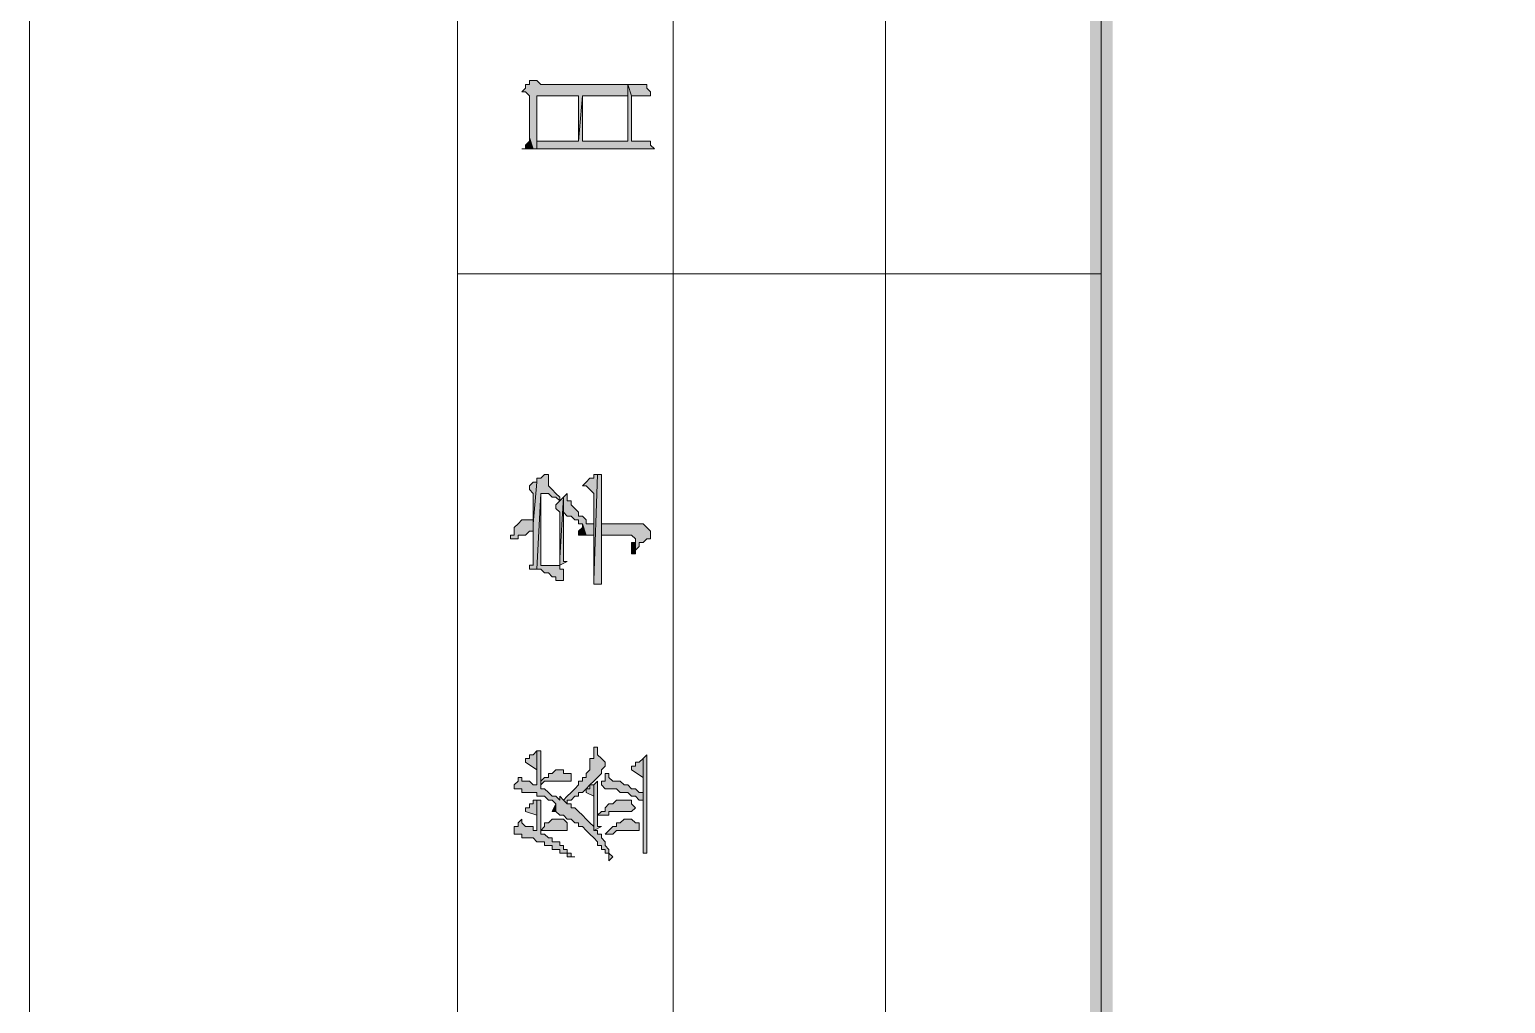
# Model space of a CAD drawing. Header units: millimetres. Extents: x 6 to 291, y 4 to 206.
# Drawn here: x 5.8 to 22.3, y 35.06 to 45.95 of the extents above; entities that cross this region are included whole.
import ezdxf

# ---------------------------------------------------------------- set-up
doc = ezdxf.new("R2010")
doc.units = ezdxf.units.MM
doc.layers.add('C00-00-00', color=7, linetype='Continuous')

msp = doc.modelspace()

# ---------------------------------------------------------------- hatches: boundary and pattern name
at = {"layer": 'C00-00-00'}
h = msp.add_hatch(color=256, dxfattribs=at)
h.dxf.hatch_style = 2
h.paths.add_polyline_path([(17.653, 8.636004), (17.907, 8.89001), (17.653, 201.083336)])
h = msp.add_hatch(color=256, dxfattribs=at)
h.dxf.hatch_style = 2
h.paths.add_polyline_path([(17.907, 8.89001), (17.653, 201.083336), (17.907, 200.787002)])
h = msp.add_hatch(color=256, dxfattribs=at)
h.dxf.hatch_style = 2
h.paths.add_polyline_path([(11.303, 45.254343), (11.345334, 45.254343), (11.387667, 45.21201), (11.387667, 44.746343), (11.43, 44.619343), (11.472334, 44.619343), (11.472334, 45.21201), (11.938, 45.21201), (11.938, 44.70401), (11.980334, 45.21201), (12.488334, 45.21201), (12.488334, 44.70401), (12.488334, 45.33901), (11.514667, 45.33901), (11.472334, 45.381343), (11.43, 45.381343), (11.387667, 45.381343), (11.387667, 45.33901), (11.345334, 45.33901), (11.345334, 45.296677)])
h = msp.add_hatch(color=256, dxfattribs=at)
h.dxf.hatch_style = 2
h.paths.add_polyline_path([(11.472334, 44.619337), (12.784667, 44.619337), (12.742334, 44.66167), (12.742334, 44.704004), (12.7, 44.704004), (12.530667, 44.704004), (12.530667, 45.212004), (12.488334, 45.339004), (12.488334, 44.704004), (11.980334, 44.704004), (11.980334, 45.212004), (11.938, 44.704004), (11.472334, 44.704004), (11.472334, 45.212004)])
h = msp.add_hatch(color=256, dxfattribs=at)
h.dxf.hatch_style = 2
h.paths.add_polyline_path([(12.488334, 45.338996), (12.530667, 45.211996), (12.742334, 45.211996), (12.742334, 45.254329), (12.7, 45.296663), (12.7, 45.338996), (12.657667, 45.338996)])
h = msp.add_hatch(color=256, dxfattribs=at)
h.dxf.hatch_style = 2
h.paths.add_polyline_path([(11.303, 44.619337), (11.43, 44.619337), (11.387667, 44.746337), (11.387667, 44.704004), (11.345334, 44.66167), (11.345334, 44.619337)])
h = msp.add_hatch(color=256, dxfattribs=at)
h.dxf.hatch_style = 2
h.paths.add_polyline_path([(11.387667, 39.962677), (11.387667, 39.920343), (11.472334, 39.920343), (11.514667, 40.76701), (11.557, 40.76701), (11.599334, 40.76701), (11.641667, 40.724677), (11.684, 40.724677), (11.726334, 40.682343), (11.726334, 40.724677), (11.684, 40.76701), (11.641667, 40.809343), (11.599334, 40.851677), (11.599334, 40.89401), (11.599334, 40.936343), (11.599334, 40.978677), (11.557, 40.978677), (11.514667, 40.936343), (11.472334, 40.936343), (11.472334, 40.89401), (11.43, 40.428343), (11.43, 39.962677)])
h = msp.add_hatch(color=256, dxfattribs=at)
h.dxf.hatch_style = 2
h.paths.add_polyline_path([(11.980333, 40.851673), (12.022666, 40.851673), (12.107333, 40.767006), (12.107333, 39.79334), (12.149666, 40.978673), (12.107333, 40.978673), (12.107333, 40.93634), (12.065, 40.93634), (12.022666, 40.894006)])
h = msp.add_hatch(color=256, dxfattribs=at)
h.dxf.hatch_style = 2
h.paths.add_polyline_path([(12.107333, 39.750997), (12.191999, 39.750997), (12.191999, 40.978664), (12.149666, 40.978664), (12.107333, 39.793331)])
h = msp.add_hatch(color=256, dxfattribs=at)
h.dxf.hatch_style = 2
h.paths.add_polyline_path([(11.387667, 40.851673), (11.387667, 40.80934), (11.43, 40.767006), (11.43, 40.42834), (11.472334, 40.894006), (11.43, 40.894006)])
h = msp.add_hatch(color=256, dxfattribs=at)
h.dxf.hatch_style = 2
h.paths.add_polyline_path([(11.472334, 39.920334), (11.514667, 39.920334), (11.557, 39.878001), (11.599334, 39.878001), (11.641667, 39.835668), (11.684, 39.835668), (11.684, 39.793334), (11.726334, 39.793334), (11.768667, 39.793334), (11.768667, 39.835668), (11.768667, 39.878001), (11.768667, 39.920334), (11.726334, 39.920334), (11.726334, 39.962668), (11.684, 39.962668), (11.641667, 39.962668), (11.557, 39.962668), (11.514667, 39.962668), (11.514667, 40.767001)])
h = msp.add_hatch(color=256, dxfattribs=at)
h.dxf.hatch_style = 2
h.paths.add_polyline_path([(11.768667, 40.724662), (11.768667, 40.555329), (11.811, 40.512995), (11.853333, 40.512995), (11.895667, 40.470662), (11.938, 40.470662), (11.938, 40.428329), (11.980333, 40.428329), (12.022667, 40.301329), (12.107333, 40.301329), (12.107333, 40.428329), (12.022667, 40.428329), (12.022667, 40.470662), (11.980333, 40.512995), (11.938, 40.512995), (11.938, 40.555329), (11.895667, 40.597662), (11.853333, 40.639995), (11.853333, 40.682329), (11.811, 40.682329), (11.811, 40.766995)])
h = msp.add_hatch(color=256, dxfattribs=at)
h.dxf.hatch_style = 2
h.paths.add_polyline_path([(11.684, 40.64001), (11.684, 40.597676), (11.726333, 40.555343), (11.726333, 40.047343), (11.768667, 40.724676), (11.726333, 40.682343)])
h = msp.add_hatch(color=256, dxfattribs=at)
h.dxf.hatch_style = 2
h.paths.add_polyline_path([(11.726333, 39.962677), (11.811, 40.00501), (11.768667, 40.00501), (11.768667, 40.555343), (11.768667, 40.724677), (11.726333, 40.047343), (11.726333, 40.00501)])
h = msp.add_hatch(color=256, dxfattribs=at)
h.dxf.hatch_style = 2
h.paths.add_polyline_path([(11.176001, 40.259009), (11.218334, 40.259009), (11.260667, 40.259009), (11.260667, 40.301342), (11.303001, 40.301342), (11.345334, 40.301342), (11.387667, 40.343675), (11.430001, 40.343675), (11.430001, 39.962675), (11.430001, 40.428342), (11.430001, 40.470675), (11.387667, 40.470675), (11.345334, 40.470675), (11.303001, 40.470675), (11.260667, 40.428342), (11.218334, 40.386009), (11.218334, 40.343675), (11.218334, 40.301342), (11.176001, 40.301342)])
h = msp.add_hatch(color=256, dxfattribs=at)
h.dxf.hatch_style = 2
h.paths.add_polyline_path([(11.938, 40.301335), (12.022666, 40.301335), (11.980333, 40.428335), (11.980333, 40.386002), (11.938, 40.343669)])
h = msp.add_hatch(color=256, dxfattribs=at)
h.dxf.hatch_style = 2
h.paths.add_polyline_path([(12.192001, 40.42833), (12.192001, 40.30133), (12.446001, 40.30133), (12.530667, 40.30133), (12.573001, 40.258997), (12.573001, 40.089663), (12.573001, 40.131997), (12.615334, 40.17433), (12.615334, 40.216663), (12.657667, 40.216663), (12.700001, 40.258997), (12.742334, 40.258997), (12.742334, 40.30133), (12.742334, 40.343663), (12.700001, 40.385997), (12.657667, 40.42833), (12.615334, 40.42833)])
h = msp.add_hatch(color=256, dxfattribs=at)
h.dxf.hatch_style = 2
h.paths.add_polyline_path([(12.530667, 40.089672), (12.573, 40.089672), (12.573, 40.259005), (12.573, 40.216672), (12.530667, 40.216672)])
h = msp.add_hatch(color=256, dxfattribs=at)
h.dxf.hatch_style = 2
h.paths.add_polyline_path([(11.218334, 37.46501), (11.260667, 37.46501), (11.303001, 37.46501), (11.303001, 37.422676), (11.387667, 37.422676), (11.430001, 37.422676), (11.472334, 37.422676), (11.472334, 37.380343), (11.514667, 37.380343), (11.557001, 37.380343), (11.599334, 37.33801), (11.641667, 37.33801), (11.684001, 37.295676), (11.684001, 37.21101), (11.726334, 37.168676), (11.768667, 37.168676), (11.811001, 37.126343), (11.853334, 37.126343), (11.895667, 37.08401), (11.938001, 37.08401), (11.938001, 37.041676), (11.980334, 37.041676), (12.022667, 36.999343), (12.065001, 36.95701), (12.107334, 36.914676), (12.149667, 36.872343), (12.149667, 36.83001), (12.192001, 36.83001), (12.192001, 36.787676), (12.234334, 36.787676), (12.234334, 36.745343), (12.276667, 36.745343), (12.276667, 36.70301), (12.276667, 36.660676), (12.319001, 36.70301), (12.276667, 36.745343), (12.276667, 36.787676), (12.234334, 36.83001), (12.234334, 36.872343), (12.192001, 36.914676), (12.192001, 36.95701), (12.149667, 36.95701), (12.149667, 36.999343), (12.107334, 36.999343), (12.107334, 37.507343), (12.107334, 37.08401), (12.107334, 37.041676), (12.065001, 37.08401), (12.022667, 37.126343), (11.980334, 37.168676), (11.938001, 37.21101), (11.895667, 37.253343), (11.853334, 37.253343), (11.853334, 37.295676), (11.811001, 37.295676), (11.768667, 37.33801), (11.726334, 37.380343), (11.726334, 37.33801), (11.684001, 37.380343), (11.641667, 37.380343), (11.599334, 37.422676), (11.557001, 37.46501), (11.514667, 37.46501), (11.514667, 37.888343), (11.472334, 37.888343), (11.472334, 37.507343), (11.430001, 37.507343), (11.387667, 37.549676), (11.345334, 37.549676), (11.303001, 37.549676), (11.303001, 37.59201), (11.260667, 37.59201), (11.260667, 37.549676), (11.218334, 37.507343)])
h = msp.add_hatch(color=256, dxfattribs=at)
h.dxf.hatch_style = 2
h.paths.add_polyline_path([(11.345334, 37.761342), (11.472334, 37.676675), (11.472334, 37.507342), (11.472334, 37.888342), (11.43, 37.846008), (11.387667, 37.846008), (11.387667, 37.803675), (11.345334, 37.803675)])
h = msp.add_hatch(color=256, dxfattribs=at)
h.dxf.hatch_style = 2
h.paths.add_polyline_path([(11.768667, 37.337999), (11.811, 37.295665), (11.811, 37.337999), (11.853333, 37.337999), (11.895667, 37.380332), (11.938, 37.380332), (11.938, 37.422665), (11.980333, 37.422665), (12.022667, 37.464999), (12.065, 37.507332), (12.107333, 37.549665), (12.149667, 37.591999), (12.192, 37.634332), (12.192, 37.676665), (12.234333, 37.718999), (12.234333, 37.761332), (12.192, 37.803665), (12.149667, 37.845999), (12.149667, 37.888332), (12.149667, 37.930665), (12.107333, 37.930665), (12.107333, 37.888332), (12.107333, 37.803665), (12.065, 37.803665), (12.065, 37.718999), (12.065, 37.676665), (12.022667, 37.634332), (12.022667, 37.591999), (11.980333, 37.591999), (11.980333, 37.549665), (11.938, 37.549665), (11.938, 37.507332), (11.895667, 37.464999), (11.853333, 37.422665), (11.811, 37.380332)])
h = msp.add_hatch(color=256, dxfattribs=at)
h.dxf.hatch_style = 2
h.paths.add_polyline_path([(12.530667, 37.676673), (12.657667, 37.592006), (12.657667, 37.422673), (12.657667, 37.803673), (12.615334, 37.76134), (12.573, 37.76134), (12.573, 37.719006), (12.530667, 37.719006)])
h = msp.add_hatch(color=256, dxfattribs=at)
h.dxf.hatch_style = 2
h.paths.add_polyline_path([(12.657667, 36.745334), (12.7, 36.745334), (12.7, 37.803668), (12.7, 37.846001), (12.657667, 37.803668), (12.657667, 36.787668)])
h = msp.add_hatch(color=256, dxfattribs=at)
h.dxf.hatch_style = 2
h.paths.add_polyline_path([(11.514667, 37.549662), (11.514667, 37.507329), (11.557, 37.549662), (11.599333, 37.549662), (11.641667, 37.549662), (11.684, 37.549662), (11.726333, 37.549662), (11.853333, 37.549662), (11.853333, 37.591995), (11.853333, 37.634329), (11.811, 37.634329), (11.768667, 37.634329), (11.768667, 37.676662), (11.684, 37.676662), (11.641667, 37.634329), (11.599333, 37.634329), (11.599333, 37.591995), (11.557, 37.591995)])
h = msp.add_hatch(color=256, dxfattribs=at)
h.dxf.hatch_style = 2
h.paths.add_polyline_path([(12.192001, 37.507336), (12.234334, 37.465002), (12.276667, 37.465002), (12.319001, 37.465002), (12.361334, 37.465002), (12.403667, 37.422669), (12.446001, 37.422669), (12.488334, 37.422669), (12.530667, 37.380336), (12.573001, 37.380336), (12.615334, 37.338002), (12.657667, 37.338002), (12.657667, 36.787669), (12.657667, 37.422669), (12.615334, 37.422669), (12.573001, 37.465002), (12.530667, 37.465002), (12.488334, 37.507336), (12.446001, 37.507336), (12.403667, 37.549669), (12.361334, 37.549669), (12.319001, 37.549669), (12.276667, 37.592002), (12.276667, 37.634336), (12.234334, 37.634336), (12.234334, 37.592002), (12.234334, 37.549669), (12.192001, 37.549669)])
h = msp.add_hatch(color=256, dxfattribs=at)
h.dxf.hatch_style = 2
h.paths.add_polyline_path([(12.022666, 37.46501), (12.022666, 37.422676), (12.107333, 37.380343), (12.107333, 37.08401), (12.107333, 37.507343), (12.065, 37.507343), (12.065, 37.46501)])
h = msp.add_hatch(color=256, dxfattribs=at)
h.dxf.hatch_style = 2
h.paths.add_polyline_path([(12.107333, 37.507336), (12.107333, 36.999336), (12.191999, 37.041669), (12.149666, 37.041669), (12.149666, 37.549669)])
h = msp.add_hatch(color=256, dxfattribs=at)
h.dxf.hatch_style = 2
h.paths.add_polyline_path([(11.218334, 36.956998), (11.260667, 36.956998), (11.303001, 36.956998), (11.303001, 36.914665), (11.345334, 36.914665), (11.387667, 36.914665), (11.430001, 36.914665), (11.472334, 36.872331), (11.514667, 36.872331), (11.557001, 36.872331), (11.557001, 36.829998), (11.599334, 36.829998), (11.641667, 36.829998), (11.641667, 36.787665), (11.684001, 36.787665), (11.726334, 36.787665), (11.726334, 36.745331), (11.768667, 36.745331), (11.811001, 36.745331), (11.811001, 36.702998), (11.853334, 36.702998), (11.895667, 36.702998), (11.853334, 36.702998), (11.853334, 36.745331), (11.811001, 36.745331), (11.811001, 36.787665), (11.768667, 36.787665), (11.768667, 36.829998), (11.726334, 36.829998), (11.726334, 36.872331), (11.684001, 36.872331), (11.641667, 36.872331), (11.641667, 36.914665), (11.599334, 36.914665), (11.557001, 36.956998), (11.514667, 36.956998), (11.514667, 37.337998), (11.472334, 37.337998), (11.472334, 36.999331), (11.430001, 36.999331), (11.430001, 37.041665), (11.387667, 37.041665), (11.345334, 37.041665), (11.303001, 37.083998), (11.303001, 37.126331), (11.260667, 37.083998), (11.260667, 37.041665), (11.218334, 37.041665), (11.218334, 36.999331)])
h = msp.add_hatch(color=256, dxfattribs=at)
h.dxf.hatch_style = 2
h.paths.add_polyline_path([(11.345334, 37.211004), (11.472334, 37.16867), (11.472334, 36.999337), (11.472334, 37.338004), (11.43, 37.338004), (11.43, 37.29567), (11.387667, 37.29567), (11.387667, 37.253337), (11.345334, 37.253337)])
h = msp.add_hatch(color=256, dxfattribs=at)
h.dxf.hatch_style = 2
h.paths.add_polyline_path([(11.641667, 37.211004), (11.684, 37.211004), (11.684, 37.295672)])
h = msp.add_hatch(color=256, dxfattribs=at)
h.dxf.hatch_style = 2
h.paths.add_polyline_path([(12.149666, 37.168661), (12.191999, 37.168661), (12.234333, 37.168661), (12.276666, 37.168661), (12.276666, 37.210995), (12.361333, 37.210995), (12.530666, 37.210995), (12.572999, 37.253328), (12.530666, 37.295661), (12.530666, 37.337995), (12.488333, 37.337995), (12.445999, 37.337995), (12.403666, 37.337995), (12.361333, 37.337995), (12.318999, 37.295661), (12.276666, 37.295661), (12.234333, 37.253328), (12.234333, 37.210995), (12.191999, 37.210995)])
h = msp.add_hatch(color=256, dxfattribs=at)
h.dxf.hatch_style = 2
h.paths.add_polyline_path([(11.514667, 36.99934), (11.557, 36.99934), (11.811, 36.99934), (11.811, 37.041674), (11.811, 37.084007), (11.768667, 37.12634), (11.726333, 37.12634), (11.641667, 37.12634), (11.599333, 37.084007), (11.557, 37.084007), (11.557, 37.041674)])
h = msp.add_hatch(color=256, dxfattribs=at)
h.dxf.hatch_style = 2
h.paths.add_polyline_path([(12.234334, 36.956998), (12.276667, 36.956998), (12.319001, 36.956998), (12.361334, 36.999331), (12.446001, 36.999331), (12.615334, 36.999331), (12.615334, 37.041665), (12.615334, 37.083998), (12.573001, 37.083998), (12.530667, 37.126331), (12.446001, 37.126331), (12.403667, 37.083998), (12.361334, 37.083998), (12.361334, 37.041665), (12.319001, 37.041665), (12.276667, 36.999331)])

# ---------------------------------------------------------------- linework, layer by layer
at = {"layer": 'C00-00-00', "lineweight": 15}
for points in [[(291.126319, 205.740002), (5.799667, 205.740002), (5.799667, 3.979343), (291.126319, 3.979343)], [(17.779999, 141.859001), (17.779999, 8.762999)], [(10.583333, 28.786663), (10.583333, 48.810328)], [(12.996333, 28.786663), (12.996333, 48.810328)], [(15.367001, 28.786663), (15.367001, 48.810328)], [(17.779999, 43.222329), (10.583333, 43.222329)]]:
    msp.add_lwpolyline(points, dxfattribs=at)
at = {"layer": 'C00-00-00', "lineweight": 13}
for points in [[(11.303, 45.254343), (11.345334, 45.254343), (11.387667, 45.21201), (11.387667, 44.746343), (11.43, 44.619343), (11.472334, 44.619343), (11.472334, 45.21201), (11.938, 45.21201), (11.938, 44.70401), (11.980334, 45.21201), (12.488334, 45.21201), (12.488334, 44.70401), (12.488334, 45.33901), (11.514667, 45.33901), (11.472334, 45.381343), (11.43, 45.381343), (11.387667, 45.381343), (11.387667, 45.33901), (11.345334, 45.33901), (11.345334, 45.296677)], [(11.472334, 44.619337), (12.784667, 44.619337), (12.742334, 44.66167), (12.742334, 44.704004), (12.7, 44.704004), (12.530667, 44.704004), (12.530667, 45.212004), (12.488334, 45.339004), (12.488334, 44.704004), (11.980334, 44.704004), (11.980334, 45.212004), (11.938, 44.704004), (11.472334, 44.704004), (11.472334, 45.212004)], [(12.488334, 45.338996), (12.530667, 45.211996), (12.742334, 45.211996), (12.742334, 45.254329), (12.7, 45.296663), (12.7, 45.338996), (12.657667, 45.338996)], [(11.303, 44.619337), (11.43, 44.619337), (11.387667, 44.746337), (11.387667, 44.704004), (11.345334, 44.66167), (11.345334, 44.619337)], [(11.387667, 39.962677), (11.387667, 39.920343), (11.472334, 39.920343), (11.514667, 40.76701), (11.557, 40.76701), (11.599334, 40.76701), (11.641667, 40.724677), (11.684, 40.724677), (11.726334, 40.682343), (11.726334, 40.724677), (11.684, 40.76701), (11.641667, 40.809343), (11.599334, 40.851677), (11.599334, 40.89401), (11.599334, 40.936343), (11.599334, 40.978677), (11.557, 40.978677), (11.514667, 40.936343), (11.472334, 40.936343), (11.472334, 40.89401), (11.43, 40.428343), (11.43, 39.962677)], [(11.980333, 40.851673), (12.022666, 40.851673), (12.107333, 40.767006), (12.107333, 39.79334), (12.149666, 40.978673), (12.107333, 40.978673), (12.107333, 40.93634), (12.065, 40.93634), (12.022666, 40.894006)], [(12.107333, 39.750997), (12.191999, 39.750997), (12.191999, 40.978664), (12.149666, 40.978664), (12.107333, 39.793331)], [(11.387667, 40.851673), (11.387667, 40.80934), (11.43, 40.767006), (11.43, 40.42834), (11.472334, 40.894006), (11.43, 40.894006)], [(11.472334, 39.920334), (11.514667, 39.920334), (11.557, 39.878001), (11.599334, 39.878001), (11.641667, 39.835668), (11.684, 39.835668), (11.684, 39.793334), (11.726334, 39.793334), (11.768667, 39.793334), (11.768667, 39.835668), (11.768667, 39.878001), (11.768667, 39.920334), (11.726334, 39.920334), (11.726334, 39.962668), (11.684, 39.962668), (11.641667, 39.962668), (11.557, 39.962668), (11.514667, 39.962668), (11.514667, 40.767001)], [(11.768667, 40.724662), (11.768667, 40.555329), (11.811, 40.512995), (11.853333, 40.512995), (11.895667, 40.470662), (11.938, 40.470662), (11.938, 40.428329), (11.980333, 40.428329), (12.022667, 40.301329), (12.107333, 40.301329), (12.107333, 40.428329), (12.022667, 40.428329), (12.022667, 40.470662), (11.980333, 40.512995), (11.938, 40.512995), (11.938, 40.555329), (11.895667, 40.597662), (11.853333, 40.639995), (11.853333, 40.682329), (11.811, 40.682329), (11.811, 40.766995)], [(11.811, 40.767004), (11.811, 40.724662)], [(11.684, 40.64001), (11.684, 40.597676), (11.726333, 40.555343), (11.726333, 40.047343), (11.768667, 40.724676), (11.726333, 40.682343)], [(11.726333, 39.962677), (11.811, 40.00501), (11.768667, 40.00501), (11.768667, 40.555343), (11.768667, 40.724677), (11.726333, 40.047343), (11.726333, 40.00501)], [(11.176001, 40.259009), (11.218334, 40.259009), (11.260667, 40.259009), (11.260667, 40.301342), (11.303001, 40.301342), (11.345334, 40.301342), (11.387667, 40.343675), (11.430001, 40.343675), (11.430001, 39.962675), (11.430001, 40.428342), (11.430001, 40.470675), (11.387667, 40.470675), (11.345334, 40.470675), (11.303001, 40.470675), (11.260667, 40.428342), (11.218334, 40.386009), (11.218334, 40.343675), (11.218334, 40.301342), (11.176001, 40.301342)], [(11.938, 40.301335), (12.022666, 40.301335), (11.980333, 40.428335), (11.980333, 40.386002), (11.938, 40.343669)], [(12.192001, 40.42833), (12.192001, 40.30133), (12.446001, 40.30133), (12.530667, 40.30133), (12.573001, 40.258997), (12.573001, 40.089663), (12.573001, 40.131997), (12.615334, 40.17433), (12.615334, 40.216663), (12.657667, 40.216663), (12.700001, 40.258997), (12.742334, 40.258997), (12.742334, 40.30133), (12.742334, 40.343663), (12.700001, 40.385997), (12.657667, 40.42833), (12.615334, 40.42833)], [(12.530667, 40.089672), (12.573, 40.089672), (12.573, 40.259005), (12.573, 40.216672), (12.530667, 40.216672)], [(11.218334, 37.46501), (11.260667, 37.46501), (11.303001, 37.46501), (11.303001, 37.422676), (11.387667, 37.422676), (11.430001, 37.422676), (11.472334, 37.422676), (11.472334, 37.380343), (11.514667, 37.380343), (11.557001, 37.380343), (11.599334, 37.33801), (11.641667, 37.33801), (11.684001, 37.295676), (11.684001, 37.21101), (11.726334, 37.168676), (11.768667, 37.168676), (11.811001, 37.126343), (11.853334, 37.126343), (11.895667, 37.08401), (11.938001, 37.08401), (11.938001, 37.041676), (11.980334, 37.041676), (12.022667, 36.999343), (12.065001, 36.95701), (12.107334, 36.914676), (12.149667, 36.872343), (12.149667, 36.83001), (12.192001, 36.83001), (12.192001, 36.787676), (12.234334, 36.787676), (12.234334, 36.745343), (12.276667, 36.745343), (12.276667, 36.70301), (12.276667, 36.660676), (12.319001, 36.70301), (12.276667, 36.745343), (12.276667, 36.787676), (12.234334, 36.83001), (12.234334, 36.872343), (12.192001, 36.914676), (12.192001, 36.95701), (12.149667, 36.95701), (12.149667, 36.999343), (12.107334, 36.999343), (12.107334, 37.507343), (12.107334, 37.08401), (12.107334, 37.041676), (12.065001, 37.08401), (12.022667, 37.126343), (11.980334, 37.168676), (11.938001, 37.21101), (11.895667, 37.253343), (11.853334, 37.253343), (11.853334, 37.295676), (11.811001, 37.295676), (11.768667, 37.33801), (11.726334, 37.380343), (11.726334, 37.33801), (11.684001, 37.380343), (11.641667, 37.380343), (11.599334, 37.422676), (11.557001, 37.46501), (11.514667, 37.46501), (11.514667, 37.888343), (11.472334, 37.888343), (11.472334, 37.507343), (11.430001, 37.507343), (11.387667, 37.549676), (11.345334, 37.549676), (11.303001, 37.549676), (11.303001, 37.59201), (11.260667, 37.59201), (11.260667, 37.549676), (11.218334, 37.507343)], [(11.345334, 37.761342), (11.472334, 37.676675), (11.472334, 37.507342), (11.472334, 37.888342), (11.43, 37.846008), (11.387667, 37.846008), (11.387667, 37.803675), (11.345334, 37.803675)], [(11.768667, 37.337999), (11.811, 37.295665), (11.811, 37.337999), (11.853333, 37.337999), (11.895667, 37.380332), (11.938, 37.380332), (11.938, 37.422665), (11.980333, 37.422665), (12.022667, 37.464999), (12.065, 37.507332), (12.107333, 37.549665), (12.149667, 37.591999), (12.192, 37.634332), (12.192, 37.676665), (12.234333, 37.718999), (12.234333, 37.761332), (12.192, 37.803665), (12.149667, 37.845999), (12.149667, 37.888332), (12.149667, 37.930665), (12.107333, 37.930665), (12.107333, 37.888332), (12.107333, 37.803665), (12.065, 37.803665), (12.065, 37.718999), (12.065, 37.676665), (12.022667, 37.634332), (12.022667, 37.591999), (11.980333, 37.591999), (11.980333, 37.549665), (11.938, 37.549665), (11.938, 37.507332), (11.895667, 37.464999), (11.853333, 37.422665), (11.811, 37.380332)], [(12.530667, 37.676673), (12.657667, 37.592006), (12.657667, 37.422673), (12.657667, 37.803673), (12.615334, 37.76134), (12.573, 37.76134), (12.573, 37.719006), (12.530667, 37.719006)], [(12.657667, 36.745334), (12.7, 36.745334), (12.7, 37.803668), (12.7, 37.846001), (12.657667, 37.803668), (12.657667, 36.787668)], [(11.514667, 37.549662), (11.514667, 37.507329), (11.557, 37.549662), (11.599333, 37.549662), (11.641667, 37.549662), (11.684, 37.549662), (11.726333, 37.549662), (11.853333, 37.549662), (11.853333, 37.591995), (11.853333, 37.634329), (11.811, 37.634329), (11.768667, 37.634329), (11.768667, 37.676662), (11.684, 37.676662), (11.641667, 37.634329), (11.599333, 37.634329), (11.599333, 37.591995), (11.557, 37.591995)], [(12.192001, 37.507336), (12.234334, 37.465002), (12.276667, 37.465002), (12.319001, 37.465002), (12.361334, 37.465002), (12.403667, 37.422669), (12.446001, 37.422669), (12.488334, 37.422669), (12.530667, 37.380336), (12.573001, 37.380336), (12.615334, 37.338002), (12.657667, 37.338002), (12.657667, 36.787669), (12.657667, 37.422669), (12.615334, 37.422669), (12.573001, 37.465002), (12.530667, 37.465002), (12.488334, 37.507336), (12.446001, 37.507336), (12.403667, 37.549669), (12.361334, 37.549669), (12.319001, 37.549669), (12.276667, 37.592002), (12.276667, 37.634336), (12.234334, 37.634336), (12.234334, 37.592002), (12.234334, 37.549669), (12.192001, 37.549669)], [(12.022666, 37.46501), (12.022666, 37.422676), (12.107333, 37.380343), (12.107333, 37.08401), (12.107333, 37.507343), (12.065, 37.507343), (12.065, 37.46501)], [(12.107333, 37.507336), (12.107333, 36.999336), (12.191999, 37.041669), (12.149666, 37.041669), (12.149666, 37.549669)], [(11.218334, 36.956998), (11.260667, 36.956998), (11.303001, 36.956998), (11.303001, 36.914665), (11.345334, 36.914665), (11.387667, 36.914665), (11.430001, 36.914665), (11.472334, 36.872331), (11.514667, 36.872331), (11.557001, 36.872331), (11.557001, 36.829998), (11.599334, 36.829998), (11.641667, 36.829998), (11.641667, 36.787665), (11.684001, 36.787665), (11.726334, 36.787665), (11.726334, 36.745331), (11.768667, 36.745331), (11.811001, 36.745331), (11.811001, 36.702998), (11.853334, 36.702998), (11.895667, 36.702998), (11.853334, 36.702998), (11.853334, 36.745331), (11.811001, 36.745331), (11.811001, 36.787665), (11.768667, 36.787665), (11.768667, 36.829998), (11.726334, 36.829998), (11.726334, 36.872331), (11.684001, 36.872331), (11.641667, 36.872331), (11.641667, 36.914665), (11.599334, 36.914665), (11.557001, 36.956998), (11.514667, 36.956998), (11.514667, 37.337998), (11.472334, 37.337998), (11.472334, 36.999331), (11.430001, 36.999331), (11.430001, 37.041665), (11.387667, 37.041665), (11.345334, 37.041665), (11.303001, 37.083998), (11.303001, 37.126331), (11.260667, 37.083998), (11.260667, 37.041665), (11.218334, 37.041665), (11.218334, 36.999331)], [(11.345334, 37.211004), (11.472334, 37.16867), (11.472334, 36.999337), (11.472334, 37.338004), (11.43, 37.338004), (11.43, 37.29567), (11.387667, 37.29567), (11.387667, 37.253337), (11.345334, 37.253337)], [(11.641667, 37.211004), (11.684, 37.211004), (11.684, 37.295672)], [(12.149666, 37.168661), (12.191999, 37.168661), (12.234333, 37.168661), (12.276666, 37.168661), (12.276666, 37.210995), (12.361333, 37.210995), (12.530666, 37.210995), (12.572999, 37.253328), (12.530666, 37.295661), (12.530666, 37.337995), (12.488333, 37.337995), (12.445999, 37.337995), (12.403666, 37.337995), (12.361333, 37.337995), (12.318999, 37.295661), (12.276666, 37.295661), (12.234333, 37.253328), (12.234333, 37.210995), (12.191999, 37.210995)], [(11.514667, 36.99934), (11.557, 36.99934), (11.811, 36.99934), (11.811, 37.041674), (11.811, 37.084007), (11.768667, 37.12634), (11.726333, 37.12634), (11.641667, 37.12634), (11.599333, 37.084007), (11.557, 37.084007), (11.557, 37.041674)], [(12.234334, 36.956998), (12.276667, 36.956998), (12.319001, 36.956998), (12.361334, 36.999331), (12.446001, 36.999331), (12.615334, 36.999331), (12.615334, 37.041665), (12.615334, 37.083998), (12.573001, 37.083998), (12.530667, 37.126331), (12.446001, 37.126331), (12.403667, 37.083998), (12.361334, 37.083998), (12.361334, 37.041665), (12.319001, 37.041665), (12.276667, 36.999331)]]:
    msp.add_lwpolyline(points, close=True, dxfattribs=at)

doc.saveas('drawing.dxf')
